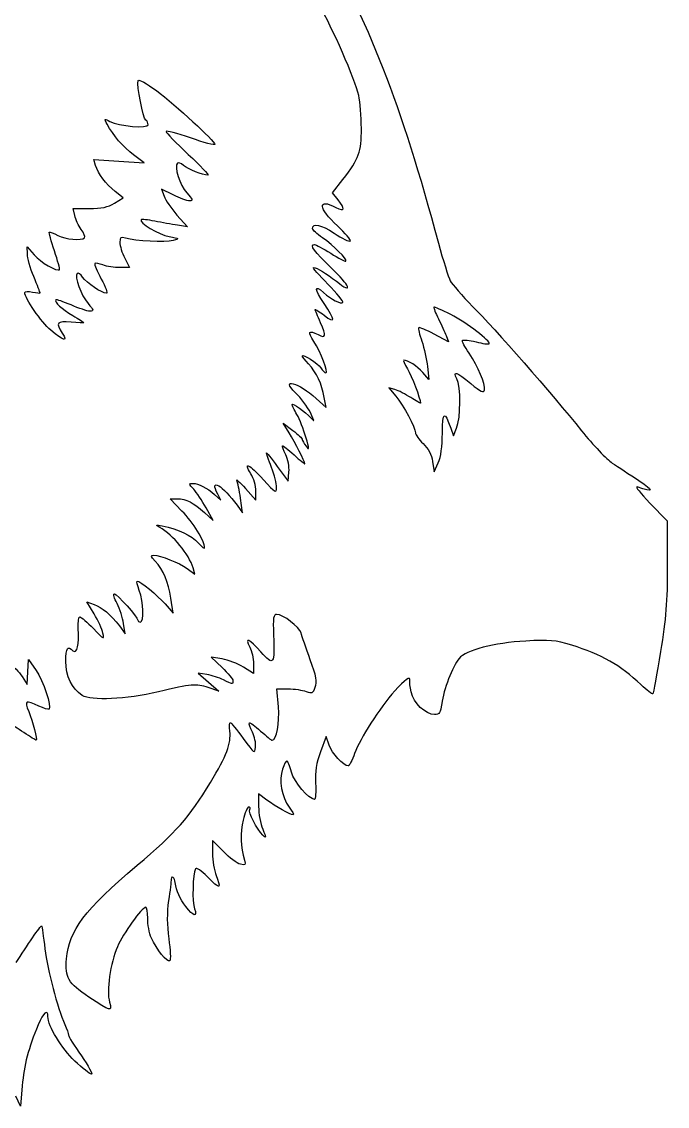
# Model space of a CAD drawing. Extents: x 0 to 149, y -4 to 235.
# Drawn here: x 82.8 to 149.2, y 12.2 to 123.9 of the extents above; entities that cross this region are included whole.
import ezdxf

# ---------------------------------------------------------------- set-up
doc = ezdxf.new("R2010")
doc.units = 0
doc.layers.get('0').update_dxf_attribs({"linetype": 'CONTINUOUS'})

msp = doc.modelspace()

# ---------------------------------------------------------------- linework, layer by layer
at = {"color": 7}
for points in [[(90.366488, 109.14829), (90.176043, 109.761287), (92.779173, 109.582365), (95.382302, 109.403441), (94.289581, 110.225671)], [(115.332579, 105.597452), (114.777658, 106.302918), (115.830548, 107.683655)], [(92.318978, 105.25279), (93.224403, 105.804766), (92.394976, 106.453892)], [(98.369506, 106.101814), (97.165985, 106.711115), (97.419978, 105.982513)], [(88.222349, 103.971161), (88.048894, 104.698766), (89.731223, 104.699824)], [(98.750522, 104.030886), (99.827075, 102.807855), (98.795313, 102.976746)], [(83.350031, 100.022713), (83.343761, 100.770616), (84.059011, 99.920589)], [(93.369405, 99.595334), (93.87005, 98.613349), (92.857463, 98.613349)], [(126.465907, 91.61485), (126.705611, 90.984377), (125.227149, 91.762093)], [(124.532551, 88.426891), (124.671272, 87.103974), (124.0497, 87.806654)], [(121.192753, 86.054427), (120.544881, 86.246954), (121.273554, 85.380976)], [(113.075313, 85.136712), (114.099583, 84.193557), (113.913293, 85.251891)], [(110.3074, 81.586308), (109.688947, 82.586986), (110.671557, 81.837514)], [(126.929819, 82.076891), (127.201509, 81.283141), (127.537681, 82.076891)], [(125.06678, 78.648534), (125.238917, 77.578974), (125.655393, 78.505016)], [(109.074477, 78.138726), (110.198956, 76.602638), (110.281437, 77.559927)], [(102.628094, 75.230807), (103.259313, 74.668557), (102.941662, 75.278538)], [(104.937224, 74.131752), (105.496323, 73.345641), (105.292803, 74.852054)], [(105.803623, 75.859182), (106.875874, 74.668557), (106.882779, 75.594599)], [(99.267486, 73.544078), (98.048014, 74.800849), (98.783066, 74.800849)], [(101.56734, 73.380039), (102.460727, 72.551891), (101.740525, 73.874807)], [(147.439055, 74.367996), (149.224992, 72.538611), (149.226844, 67.915041)], [(99.795819, 67.622989), (100.60251, 67.048573), (100.409629, 67.683565)], [(90.221475, 62.938311), (89.478914, 64.172645), (90.230627, 63.910596)], [(97.535206, 63.967863), (98.365209, 63.026891), (98.122295, 64.577288)], [(92.820088, 61.703974), (93.430736, 60.910224), (93.259944, 61.956252)], [(82.800732, 56.503763), (83.311217, 55.664338), (83.393627, 56.964366), (83.476039, 58.264391), (84.24472, 57.130969)], [(103.409591, 58.301866), (102.281461, 58.482262), (103.395915, 57.422105)], [(106.625451, 57.798052), (106.627038, 56.802544), (105.582379, 57.462007)], [(101.841144, 56.699687), (100.938539, 56.858633), (101.996872, 55.923437), (103.055206, 54.988243), (101.968861, 55.355106)], [(109.19333, 53.382198), (109.039118, 55.221682), (110.197125, 55.221682)], [(114.422103, 49.431416), (114.121753, 50.323462), (113.529676, 48.740991)], [(108.016143, 43.757009), (107.156247, 44.400695), (107.156247, 43.096627)], [(103.533165, 38.457928), (102.393747, 39.597341), (102.393747, 38.272889)], [(82.822074, 14.352969), (82.645197, 12.226891), (82.169902, 13.285224)]]:
    msp.add_lwpolyline(points, dxfattribs=at)
for points in [[(85.760071, 92.162432)], [(126.072913, 81.578569)]]:
    msp.add_lwpolyline(points, close=True, dxfattribs=at)
for points in [[(112.989566, 133.551012), (118.569721, 123.81928), (121.753611, 115.679368), (125.672125, 101.126891)], [(117.464171, 116.340432), (117.107192, 117.959733), (114.687488, 123.491416), (113.413418, 125.600849)], [(95.53847, 113.812204), (95.263904, 113.981894), (94.59763, 117.428994), (94.75171, 117.882673)], [(94.75171, 117.882673), (94.808675, 118.050403), (95.636988, 117.593912), (96.641256, 116.841326)], [(96.641256, 116.841326), (98.621154, 115.357555), (102.658344, 111.644957), (102.658344, 111.307951)], [(117.733112, 112.953856), (117.729566, 114.161628), (117.60853, 115.685589), (117.464171, 116.340432)], [(91.567063, 113.383965), (91.255363, 113.97257), (91.267571, 113.985196), (91.84798, 113.67457)], [(94.289581, 110.225671), (93.196029, 111.048527), (92.179069, 112.228265), (91.567063, 113.383965)], [(91.84798, 113.67457), (92.764845, 113.183879), (95.779177, 112.923193), (95.779177, 113.334591)], [(95.779177, 113.334591), (95.779177, 113.515457), (95.670859, 113.730384), (95.53847, 113.812204)], [(115.830548, 107.683655), (117.52058, 109.899921), (117.740316, 110.5086), (117.733112, 112.953856)], [(100.144802, 111.968201), (98.762354, 112.449594), (97.631261, 112.748049), (97.631261, 112.631437)], [(97.631261, 112.631437), (97.631261, 112.514822), (98.660794, 111.456171), (99.91911, 110.278878)], [(102.658344, 111.307951), (102.658344, 111.189696), (101.52725, 111.486807), (100.144802, 111.968201)], [(99.91911, 110.278878), (101.177426, 109.101588), (102.088162, 108.138349), (101.942966, 108.138349)], [(92.394976, 106.453892), (91.441889, 107.199795), (90.641588, 108.262817), (90.366488, 109.14829)], [(98.793996, 109.389278), (98.435906, 109.031191), (99.035754, 107.108633), (99.749324, 106.327371)], [(99.415576, 109.144332), (99.160023, 109.365367), (98.880311, 109.475593), (98.793996, 109.389278)], [(101.942966, 108.138349), (101.412434, 108.138349), (99.867855, 108.75314), (99.415576, 109.144332)], [(99.749324, 106.327371), (100.378892, 105.638084), (100.429999, 105.492516), (100.042438, 105.492516)], [(89.731223, 104.699824), (90.969716, 104.700618), (91.652423, 104.846437), (92.318978, 105.25279)], [(97.419978, 105.982513), (97.559672, 105.581783), (98.158419, 104.703552), (98.750522, 104.030886)], [(100.042438, 105.492516), (99.78426, 105.492516), (99.031441, 105.766701), (98.369506, 106.101814)], [(115.267221, 102.912048), (113.300015, 104.733982), (113.210208, 105.805073), (115.106887, 104.824263)], [(115.106887, 104.824263), (116.025443, 104.349259), (116.103651, 104.617189), (115.332579, 105.597452)], [(88.898299, 102.545859), (88.621926, 102.929595), (88.317747, 103.570979), (88.222349, 103.971161)], [(95.06173, 103.540348), (94.79184, 103.270455), (96.886387, 102.015277), (97.932251, 101.820162)], [(96.468171, 103.398524), (95.755711, 103.53761), (95.122815, 103.60143), (95.06173, 103.540348)], [(98.795313, 102.976746), (98.227846, 103.069639), (97.18063, 103.259438), (96.468171, 103.398524)], [(112.712497, 102.626388), (112.712497, 103.242631), (113.59106, 103.06036), (114.941006, 102.164044)], [(116.596263, 101.350585), (116.690653, 101.444978), (116.092584, 102.147635), (115.267221, 102.912048)], [(86.140309, 100.337255), (85.806365, 101.353639), (85.565245, 102.223768), (85.604488, 102.27088)], [(85.604488, 102.27088), (85.643728, 102.317989), (86.038174, 102.169161), (86.481034, 101.940151)], [(86.481034, 101.940151), (87.28034, 101.526811), (88.927604, 101.374972), (89.238598, 101.685963)], [(89.238598, 101.685963), (89.327807, 101.775173), (89.174672, 102.162126), (88.898299, 102.545859)], [(93.464073, 101.658954), (92.958748, 101.821178), (92.868761, 101.753874), (92.868761, 101.213692)], [(97.932251, 101.820162), (99.033727, 101.614671), (99.053047, 101.595581), (98.355047, 101.402367)], [(113.726116, 101.687045), (113.168626, 102.073385), (112.712497, 102.496088), (112.712497, 102.626388)], [(116.129229, 99.296051), (116.303729, 99.470551), (114.879004, 100.888094), (113.726116, 101.687045)], [(114.941006, 102.164044), (115.757005, 101.622251), (116.50187, 101.256195), (116.596263, 101.350585)], [(92.868761, 101.213692), (92.868761, 100.863688), (93.094051, 100.135425), (93.369405, 99.595334)], [(98.355047, 101.402367), (97.564969, 101.183662), (94.432736, 101.347984), (93.464073, 101.658954)], [(114.621122, 98.595296), (112.886403, 100.239597), (112.352106, 100.994599), (112.923196, 100.994599)], [(112.923196, 100.994599), (113.039078, 100.994599), (113.781615, 100.586199), (114.573278, 100.087041)], [(125.672125, 101.126891), (126.142335, 99.380641), (126.685612, 97.644659), (126.879406, 97.269152)], [(84.010262, 97.687307), (83.65059, 98.560432), (83.353484, 99.611365), (83.350031, 100.022713)], [(84.059011, 99.920589), (84.68487, 99.176798), (86.422286, 98.164094), (86.661715, 98.403526)], [(86.661715, 98.403526), (86.708885, 98.450694), (86.47425, 99.320871), (86.140309, 100.337255)], [(114.573278, 100.087041), (115.364937, 99.587886), (116.065115, 99.231939), (116.129229, 99.296051)], [(90.290142, 99.033341), (90.221951, 98.965152), (90.524669, 98.247446), (90.962845, 97.438438)], [(91.129498, 98.885335), (90.736042, 99.034928), (90.35833, 99.101529), (90.290142, 99.033341)], [(92.857463, 98.613349), (92.300539, 98.613349), (91.522955, 98.735743), (91.129498, 98.885335)], [(114.292832, 96.900791), (113.359292, 97.842697), (112.689177, 98.613349), (112.803681, 98.613349)], [(112.803681, 98.613349), (113.156066, 98.613349), (114.120287, 98.03629), (115.15979, 97.203286)], [(115.15979, 97.203286), (116.950008, 95.768702), (116.571652, 96.746436), (114.621122, 98.595296)], [(84.665442, 96.012638), (84.664648, 96.060583), (84.369936, 96.814182), (84.010262, 97.687307)], [(88.466829, 98.003781), (88.166779, 97.70373), (88.868679, 95.780767), (89.592036, 94.921107)], [(89.038192, 97.6269), (88.823366, 97.933605), (88.566252, 98.103203), (88.466829, 98.003781)], [(91.485479, 95.967516), (91.026665, 95.967516), (89.453183, 97.034413), (89.038192, 97.6269)], [(90.962845, 97.438438), (91.401022, 96.629432), (91.636207, 95.967516), (91.485479, 95.967516)], [(126.879406, 97.269152), (127.073202, 96.893647), (128.111515, 95.703022), (129.186765, 94.623319)], [(83.081648, 96.054685), (83.080326, 96.175388), (83.436354, 96.195692), (83.872917, 96.099807)], [(83.872917, 96.099807), (84.309479, 96.003922), (84.666116, 95.964695), (84.665442, 96.012638)], [(113.896084, 94.919649), (112.896592, 96.404888), (112.869636, 96.927702), (113.838024, 96.045719)], [(115.829204, 95.027271), (115.917734, 95.115801), (115.226367, 95.958885), (114.292832, 96.900791)], [(85.76006, 92.162432), (84.7729, 93.007402), (83.088432, 95.455264), (83.081648, 96.054685)], [(86.28262, 95.289709), (86.081087, 95.089522), (86.886957, 94.341601), (88.019022, 93.678166)], [(87.841677, 94.764775), (87.041313, 95.110223), (86.339736, 95.346446), (86.28262, 95.289709)], [(113.838024, 96.045719), (114.610695, 95.341993), (115.625084, 94.823153), (115.829204, 95.027271)], [(89.783425, 94.126058), (89.515828, 94.131905), (88.642042, 94.419325), (87.841677, 94.764775)], [(89.592036, 94.921107), (90.189394, 94.21119), (90.21214, 94.116694), (89.783425, 94.126058)], [(112.977081, 94.294822), (112.977081, 94.356489), (113.393799, 94.089098), (113.903122, 93.700619)], [(113.528356, 92.936452), (113.225154, 93.621886), (112.977081, 94.233153), (112.977081, 94.294822)], [(113.903122, 93.700619), (115.078621, 92.804022), (115.076534, 93.165501), (113.896084, 94.919649)], [(125.207673, 94.527965), (125.154502, 94.474797), (125.361922, 93.93945), (125.668601, 93.338309)], [(126.945358, 93.774723), (126.042801, 94.242176), (125.260841, 94.581136), (125.207673, 94.527965)], [(129.186765, 94.623319), (131.454964, 92.345735), (137.323846, 85.641804), (140.40612, 81.807632)], [(87.841677, 92.996303), (86.389509, 93.122652), (86.24081, 92.93352), (86.946065, 91.857166)], [(89.164594, 92.944008), (89.164594, 92.909464), (88.569281, 92.933001), (87.841677, 92.996303)], [(88.019022, 93.678166), (88.649088, 93.308924), (89.164594, 92.978552), (89.164594, 92.944008)], [(113.281719, 91.712746), (114.081967, 91.284465), (114.137414, 91.559573), (113.528356, 92.936452)], [(125.668601, 93.338309), (125.975282, 92.737167), (126.334068, 91.96161), (126.465907, 91.61485)], [(130.885488, 90.768977), (131.111173, 90.994661), (128.569672, 92.933456), (126.945358, 93.774723)], [(86.946065, 91.857166), (87.557838, 90.923483), (87.056852, 91.052433), (85.760071, 92.162432)], [(112.830745, 91.006578), (112.167625, 92.011185), (112.309365, 92.233134), (113.281719, 91.712746)], [(123.63554, 92.426668), (123.573312, 92.364438), (123.718471, 91.736688), (123.958115, 91.031666)], [(125.227149, 91.762093), (124.413992, 92.189837), (123.69777, 92.488896), (123.63554, 92.426668)], [(114.087323, 87.765432), (114.385431, 87.765432), (113.553166, 89.912134), (112.830745, 91.006578)], [(123.958115, 91.031666), (124.197758, 90.326644), (124.456256, 89.154495), (124.532551, 88.426891)], [(128.814034, 89.80511), (128.370346, 90.44999), (128.073774, 91.044067), (128.154986, 91.125281)], [(128.154986, 91.125281), (128.236199, 91.206492), (128.85747, 91.133245), (129.535589, 90.96248)], [(129.535589, 90.96248), (130.213709, 90.791728), (130.821163, 90.704651), (130.885488, 90.768977)], [(111.654164, 89.50565), (111.654164, 89.794218), (113.274041, 88.764742), (113.572848, 88.286275)], [(112.291413, 88.692593), (111.940927, 89.070775), (111.654164, 89.436652), (111.654164, 89.50565)], [(130.395869, 86.029591), (130.517855, 86.641612), (129.781713, 88.398638), (128.814034, 89.80511)], [(113.913293, 85.251891), (113.67606, 86.599633), (113.101525, 87.818468), (112.291413, 88.692593)], [(113.572848, 88.286275), (113.751746, 87.999811), (113.983262, 87.765432), (114.087323, 87.765432)], [(122.101023, 89.088349), (122.006828, 89.088349), (122.179477, 88.684296), (122.48469, 88.190451)], [(124.0497, 87.806654), (123.477173, 88.453883), (122.51254, 89.088349), (122.101023, 89.088349)], [(110.954129, 85.731596), (109.298899, 87.339321), (111.289566, 86.781039), (113.075313, 85.136712)], [(122.48469, 88.190451), (122.910134, 87.502066), (123.802058, 85.142877), (123.822137, 84.652824)], [(127.572492, 87.17012), (127.092107, 88.045941), (127.507349, 87.900912), (128.989225, 86.675309)], [(127.537681, 82.076891), (127.971979, 83.10232), (127.994521, 86.400693), (127.572492, 87.17012)], [(122.832813, 85.222411), (122.287109, 85.574129), (121.549083, 85.948536), (121.192753, 86.054427)], [(128.989225, 86.675309), (130.04732, 85.8002), (130.324762, 85.67284), (130.395869, 86.029591)], [(112.479881, 83.681075), (112.193099, 84.272337), (111.506511, 85.195071), (110.954129, 85.731596)], [(121.273554, 85.380976), (122.084997, 84.41663), (123.295833, 82.156382), (123.295833, 81.60602)], [(123.822137, 84.652824), (123.823725, 84.61438), (123.378516, 84.870695), (122.832813, 85.222411)], [(110.595831, 84.503694), (110.595831, 84.738004), (111.99254, 83.75976), (112.521108, 83.155248)], [(111.102693, 83.481077), (110.82392, 83.962338), (110.595831, 84.422514), (110.595831, 84.503694)], [(126.072913, 81.578569), (126.073972, 83.800307), (126.295772, 83.929278), (126.929819, 82.076891)], [(112.023036, 81.150849), (111.795623, 81.951214), (111.381469, 82.999815), (111.102693, 83.481077)], [(112.521108, 83.155248), (112.952411, 82.661972), (112.948215, 82.71551), (112.479881, 83.681075)], [(111.918747, 78.416071), (111.918747, 78.632114), (110.925703, 80.585876), (110.3074, 81.586308)], [(110.671557, 81.837514), (111.21199, 81.425304), (111.654164, 81.005868), (111.654164, 80.905432)], [(123.295833, 81.60602), (123.295833, 81.410127), (123.655566, 80.905207), (124.095237, 80.483972)], [(125.655393, 78.505016), (125.923641, 79.101468), (126.072241, 80.195383), (126.072913, 81.578569)], [(140.40612, 81.807632), (141.578023, 80.349852), (142.999886, 78.851757), (143.565819, 78.478531)], [(111.654164, 80.905432), (111.654164, 80.804996), (111.830194, 80.491706), (112.04534, 80.209231)], [(112.04534, 80.209231), (112.380546, 79.769126), (112.377355, 79.903852), (112.023036, 81.150849)], [(124.095237, 80.483972), (124.613802, 79.987159), (124.955117, 79.342342), (125.06678, 78.648534)], [(107.95013, 79.552935), (107.950058, 79.619967), (108.456013, 78.983573), (109.074477, 78.138726)], [(108.479296, 78.039156), (108.188329, 78.804701), (107.950204, 79.485903), (107.95013, 79.552935)], [(109.949559, 79.347817), (109.721663, 79.804646), (109.570695, 80.213906), (109.61407, 80.257285)], [(109.61407, 80.257285), (109.657449, 80.300661), (110.193746, 79.87837), (110.805844, 79.318858)], [(110.281437, 77.559927), (110.326802, 78.086437), (110.177458, 78.890987), (109.949559, 79.347817)], [(106.365397, 77.380536), (105.567186, 78.689697), (106.154839, 78.409546), (107.658866, 76.763901)], [(110.805844, 79.318858), (111.417941, 78.759346), (111.918747, 78.353092), (111.918747, 78.416071)], [(143.565819, 78.478531), (144.13175, 78.105302), (145.36869, 77.293158), (146.314575, 76.67376)], [(106.882779, 75.594599), (106.886589, 76.103922), (106.653756, 76.907594), (106.365397, 77.380536)], [(109.008331, 75.967315), (109.008331, 76.341282), (108.770267, 77.27361), (108.479296, 78.039156)], [(100.47029, 75.793036), (99.979379, 76.324359), (99.969743, 76.388349), (100.380647, 76.388349)], [(100.380647, 76.388349), (100.967461, 76.388349), (101.823597, 75.9474), (102.628094, 75.230807)], [(102.941662, 75.278538), (102.029845, 77.02949), (103.461373, 76.206837), (104.937224, 74.131752)], [(104.910326, 76.704137), (104.811901, 76.894256), (105.213886, 76.514026), (105.803623, 75.859182)], [(105.292803, 74.852054), (105.180866, 75.680581), (105.008751, 76.514018), (104.910326, 76.704137)], [(107.658866, 76.763901), (108.901428, 75.40434), (109.008331, 75.341234), (109.008331, 75.967315)], [(146.140718, 76.027153), (145.872539, 76.120778), (146.456789, 75.374159), (147.439055, 74.367996)], [(146.314575, 76.67376), (147.904901, 75.632366), (147.85055, 75.430227), (146.140718, 76.027153)], [(101.740525, 73.874807), (101.344412, 74.602411), (100.772807, 75.465615), (100.47029, 75.793036)], [(98.783066, 74.800849), (99.708488, 74.800849), (100.433992, 74.430625), (101.56734, 73.380039)], [(101.599997, 69.764005), (101.599997, 70.436512), (100.407298, 72.369405), (99.267486, 73.544078)], [(96.969789, 71.859227), (96.507025, 72.124255), (96.540227, 72.142927), (97.234372, 72.008008)], [(100.409629, 67.683565), (99.98012, 69.097546), (98.361857, 71.061977), (96.969789, 71.859227)], [(97.234372, 72.008008), (98.898512, 71.68456), (100.286492, 71.029595), (100.931014, 70.263623)], [(100.931014, 70.263623), (101.298954, 69.826349), (101.599997, 69.601522), (101.599997, 69.764005)], [(96.495844, 68.384703), (96.057384, 68.864223), (96.031201, 68.980016), (96.361237, 68.980016)], [(96.361237, 68.980016), (97.046867, 68.980016), (98.941131, 68.231578), (99.795819, 67.622989)], [(98.122295, 64.577288), (97.858858, 66.25867), (97.34945, 67.451161), (96.495844, 68.384703)], [(149.226844, 67.915041), (149.228167, 64.175674), (149.096098, 62.481902), (148.535792, 59.058141)], [(94.872688, 65.341995), (94.677942, 65.887698), (94.582631, 66.334182), (94.660889, 66.334182)], [(94.660889, 66.334182), (94.960175, 66.334182), (96.741514, 64.867674), (97.535206, 63.967863)], [(92.576698, 64.006772), (92.294848, 64.559244), (92.17248, 65.011266), (92.304772, 65.011266)], [(92.304772, 65.011266), (92.580137, 65.011266), (94.720831, 62.612963), (94.720831, 62.304459)], [(94.985414, 62.100849), (95.363109, 62.100849), (95.291167, 64.169364), (94.872688, 65.341995)], [(90.230627, 63.910596), (91.059045, 63.621809), (91.888315, 62.915144), (92.820088, 61.703974)], [(93.259944, 61.956252), (93.166007, 62.531564), (92.858548, 63.454299), (92.576698, 64.006772)], [(88.594494, 61.433215), (88.542143, 62.091456), (88.609866, 62.630016), (88.745007, 62.630016)], [(88.745007, 62.630016), (88.88014, 62.630016), (89.509862, 62.088194), (90.144386, 61.425968)], [(91.131051, 60.962947), (91.039193, 61.370512), (90.629886, 62.259424), (90.221475, 62.938311)], [(109.013059, 62.895221), (108.679914, 62.89575), (108.62627, 62.531569), (108.698366, 60.758898)], [(111.526193, 60.979656), (111.338593, 61.623721), (109.671781, 62.894202), (109.013059, 62.895221)], [(94.720831, 62.304459), (94.720831, 62.192474), (94.839893, 62.100849), (94.985414, 62.100849)], [(88.038683, 59.152163), (88.44952, 58.741326), (88.720229, 59.852317), (88.594494, 61.433215)], [(90.144386, 61.425968), (91.231418, 60.291477), (91.288418, 60.264728), (91.131051, 60.962947)], [(107.394174, 59.025629), (106.187534, 60.396443), (105.671723, 60.618722), (106.244266, 59.521161)], [(108.698366, 60.758898), (108.821839, 57.722923), (108.692334, 57.550828), (107.394174, 59.025629)], [(112.476669, 58.230103), (112.049803, 59.413129), (111.622089, 60.650427), (111.526193, 60.979656)], [(87.313487, 58.065953), (87.312429, 59.462636), (87.478926, 59.711921), (88.038683, 59.152163)], [(106.244266, 59.521161), (106.453022, 59.120979), (106.624554, 58.345578), (106.625451, 57.798052)], [(134.67302, 60.154132), (131.377272, 59.965077), (128.515721, 59.213499), (127.788778, 58.346007)], [(139.384529, 59.721589), (137.705158, 60.235727), (137.086147, 60.292554), (134.67302, 60.154132)], [(146.507576, 55.660097), (144.403762, 57.666027), (142.438435, 58.786638), (139.384529, 59.721589)], [(105.582379, 57.462007), (105.007817, 57.824714), (104.030063, 58.20265), (103.409591, 58.301866)], [(112.990543, 55.38938), (113.199066, 55.937843), (113.093794, 56.519805), (112.476669, 58.230103)], [(127.788778, 58.346007), (127.110366, 57.536427), (126.177757, 55.10263), (126.008596, 53.700328)], [(148.535792, 59.058141), (148.154758, 56.729807), (147.794292, 54.772703), (147.734756, 54.709018)], [(81.439724, 57.860422), (81.907512, 57.575945), (82.519967, 56.965448), (82.800732, 56.503763)], [(84.24472, 57.130969), (84.980952, 56.045394), (85.864152, 53.42056), (85.586589, 53.142997)], [(89.002545, 54.555382), (87.920452, 55.264397), (87.314585, 56.523644), (87.313487, 58.065953)], [(103.395915, 57.422105), (104.00891, 56.839019), (104.510414, 56.224453), (104.510414, 56.0564)], [(103.535438, 56.145798), (103.100008, 56.363018), (102.337576, 56.612269), (101.841144, 56.699687)], [(104.510414, 56.0564), (104.510414, 55.66905), (104.48676, 55.67122), (103.535438, 56.145798)], [(122.7132, 56.081578), (122.860033, 56.625479), (122.166602, 56.148446), (121.174769, 55.023245)], [(122.854487, 54.906902), (122.747315, 55.443834), (122.683736, 55.972437), (122.7132, 56.081578)], [(96.837497, 54.927849), (93.509782, 54.138613), (89.900487, 53.967028), (89.002545, 54.555382)], [(101.968861, 55.355106), (100.717392, 55.777731), (100.260502, 55.739689), (96.837497, 54.927849)], [(110.197125, 55.221682), (110.83403, 55.221682), (111.664094, 55.104215), (112.041712, 54.960644)], [(112.041712, 54.960644), (112.64937, 54.729613), (112.758437, 54.778897), (112.990543, 55.38938)], [(121.174769, 55.023245), (119.605039, 53.242432), (117.588334, 50.097113), (117.041864, 48.577423)], [(125.266201, 52.575849), (124.331352, 52.575849), (123.07796, 53.78732), (122.854487, 54.906902)], [(147.734756, 54.709018), (147.675219, 54.645332), (147.122989, 55.07332), (146.507576, 55.660097)], [(84.522075, 53.454472), (83.175986, 54.096375), (83.023067, 54.016026), (83.48531, 52.909724)], [(126.008596, 53.700328), (125.893203, 52.743746), (125.782356, 52.575849), (125.266201, 52.575849)], [(83.48531, 52.909724), (83.90989, 51.893563), (84.417048, 49.930016), (84.254927, 49.930016)], [(85.586589, 53.142997), (85.513537, 53.069945), (85.034506, 53.210108), (84.522075, 53.454472)], [(108.545273, 49.930016), (108.996197, 49.930016), (109.332538, 51.721705), (109.19333, 53.382198)], [(82.987912, 50.723766), (82.341048, 51.160328), (81.756544, 51.517516), (81.689009, 51.517516)], [(104.193406, 50.874922), (104.135158, 51.373868), (104.152888, 51.77568), (104.232808, 51.767835)], [(104.232808, 51.767835), (104.312728, 51.759977), (104.913898, 51.015847), (105.568742, 50.114189)], [(106.511503, 50.769745), (106.282765, 51.228265), (106.145073, 51.652874), (106.205525, 51.713326)], [(106.205525, 51.713326), (106.265975, 51.773775), (106.786937, 51.39726), (107.363218, 50.876626)], [(84.254927, 49.930016), (84.204932, 49.930016), (83.634773, 50.287203), (82.987912, 50.723766)], [(102.191574, 45.576696), (103.86454, 48.341153), (104.341758, 49.604194), (104.193406, 50.874922)], [(106.84338, 49.205441), (106.889587, 49.60729), (106.740243, 50.311227), (106.511503, 50.769745)], [(107.363218, 50.876626), (107.939499, 50.355989), (108.471425, 49.930016), (108.545273, 49.930016)], [(105.568742, 50.114189), (106.70118, 48.554926), (106.763473, 48.510515), (106.84338, 49.205441)], [(116.379257, 47.284182), (115.90896, 47.284182), (114.697595, 48.613198), (114.422103, 49.431416)], [(113.529676, 48.740991), (113.09037, 47.566845), (112.959772, 46.730833), (113.023539, 45.501004)], [(117.041864, 48.577423), (116.786089, 47.866141), (116.487916, 47.284182), (116.379257, 47.284182)], [(109.606136, 46.953453), (109.221508, 45.859189), (109.543062, 44.060343), (110.308319, 43.025277)], [(110.064939, 47.813349), (109.978833, 47.813349), (109.772373, 47.426396), (109.606136, 46.953453)], [(110.530153, 46.65971), (110.360344, 47.294213), (110.151045, 47.813349), (110.064939, 47.813349)], [(112.920248, 43.844043), (112.317628, 43.845895), (110.806685, 45.62579), (110.530153, 46.65971)], [(94.648393, 37.050065), (98.649806, 40.437372), (100.015937, 41.981612), (102.191574, 45.576696)], [(113.023539, 45.501004), (113.070804, 44.589372), (113.024333, 43.843739), (112.920248, 43.844043)], [(110.722905, 42.257099), (110.425024, 42.257099), (108.865112, 43.121498), (108.016143, 43.757009)], [(106.139927, 43.050849), (106.000333, 43.050849), (105.740848, 42.445302), (105.5633, 41.705189)], [(107.59971, 40.140432), (106.971965, 40.768632), (106.072525, 42.531117), (106.240763, 42.803334)], [(106.240763, 42.803334), (106.324897, 42.939467), (106.279521, 43.050849), (106.139927, 43.050849)], [(107.156247, 43.096627), (107.156247, 42.379387), (107.345255, 41.331531), (107.576268, 40.768056)], [(110.308319, 43.025277), (110.620683, 42.60278), (110.807249, 42.257099), (110.722905, 42.257099)], [(105.5633, 41.705189), (105.258949, 40.436517), (105.314316, 38.882775), (105.710342, 37.57867)], [(107.576268, 40.768056), (107.934985, 39.893081), (107.938406, 39.80148), (107.59971, 40.140432)], [(102.393747, 38.272889), (102.393747, 37.544439), (102.573905, 36.51726), (102.794096, 35.990268)], [(105.279129, 37.159901), (104.945524, 37.247142), (104.159841, 37.831255), (103.533165, 38.457928)], [(87.379453, 27.401912), (87.650362, 30.38955), (89.182213, 32.422793), (94.648393, 37.050065)], [(105.710342, 37.57867), (105.862588, 37.077325), (105.805798, 37.022175), (105.279129, 37.159901)], [(98.580832, 35.270697), (98.505648, 35.782964), (98.161401, 36.065836), (98.155173, 35.620468)], [(100.659105, 36.676822), (100.370968, 36.210602), (100.294088, 33.250979), (100.552464, 32.571396)], [(101.878723, 35.860307), (101.256547, 36.514349), (100.762932, 36.844817), (100.659105, 36.676822)], [(103.059182, 34.896838), (102.984787, 34.822445), (102.45358, 35.256007), (101.878723, 35.860307)], [(102.794096, 35.990268), (103.014288, 35.463276), (103.133575, 34.971233), (103.059182, 34.896838)], [(98.155173, 35.620468), (98.152289, 35.414312), (98.03058, 34.41985), (97.884705, 33.410551)], [(99.659797, 32.798245), (99.061119, 33.597358), (98.707493, 34.407695), (98.580832, 35.270697)], [(95.537094, 32.732099), (95.148919, 32.732099), (93.193349, 30.005774), (92.616991, 28.66109)], [(95.737751, 31.60762), (95.749896, 32.226083), (95.659607, 32.732099), (95.537094, 32.732099)], [(97.884705, 33.410551), (97.70192, 32.145864), (97.708649, 30.924206), (97.906348, 29.480256)], [(100.552464, 32.571396), (100.900045, 31.657197), (100.424014, 31.778168), (99.659797, 32.798245)], [(96.121786, 29.557099), (95.898417, 30.066422), (95.725602, 30.989156), (95.737751, 31.60762)], [(82.21145, 27.028137), (83.242692, 28.699838), (84.748074, 30.887236), (84.816857, 30.813941)], [(84.816857, 30.813941), (84.851036, 30.777521), (85.005196, 29.708409), (85.15944, 28.438136)], [(98.020807, 27.214303), (97.786198, 26.981965), (96.62038, 28.420221), (96.121786, 29.557099)], [(97.906348, 29.480256), (98.064127, 28.327892), (98.115633, 27.308215), (98.020807, 27.214303)], [(85.15944, 28.438136), (85.42859, 26.221526), (86.432909, 22.405327), (87.208122, 20.653571)], [(92.616991, 28.66109), (91.895642, 26.978126), (91.483508, 24.082356), (91.805527, 22.959534)], [(89.687829, 23.475699), (87.533012, 24.939006), (87.206484, 25.49438), (87.379453, 27.401912)], [(91.805527, 22.959534), (92.107009, 21.908328), (91.933665, 21.950579), (89.687829, 23.475699)], [(85.460414, 21.470922), (85.460414, 22.269871), (84.990921, 21.871146), (84.467189, 20.627411)], [(88.224614, 16.893667), (86.878446, 18.166818), (85.460414, 20.514945), (85.460414, 21.470922)], [(84.467189, 20.627411), (83.462238, 18.240899), (82.998323, 16.471535), (82.822074, 14.352969)], [(87.208122, 20.653571), (87.411049, 20.195016), (87.577081, 19.707672), (87.577081, 19.570586)], [(87.577081, 19.570586), (87.577081, 19.4335), (88.175494, 18.469229), (88.90689, 17.42776)], [(89.949382, 15.534182), (89.791363, 15.534182), (89.015215, 16.145952), (88.224614, 16.893667)], [(88.90689, 17.42776), (89.638283, 16.386291), (90.107405, 15.534182), (89.949382, 15.534182)]]:
    msp.add_open_spline(points, degree=3, dxfattribs=at)

doc.saveas('drawing.dxf')
